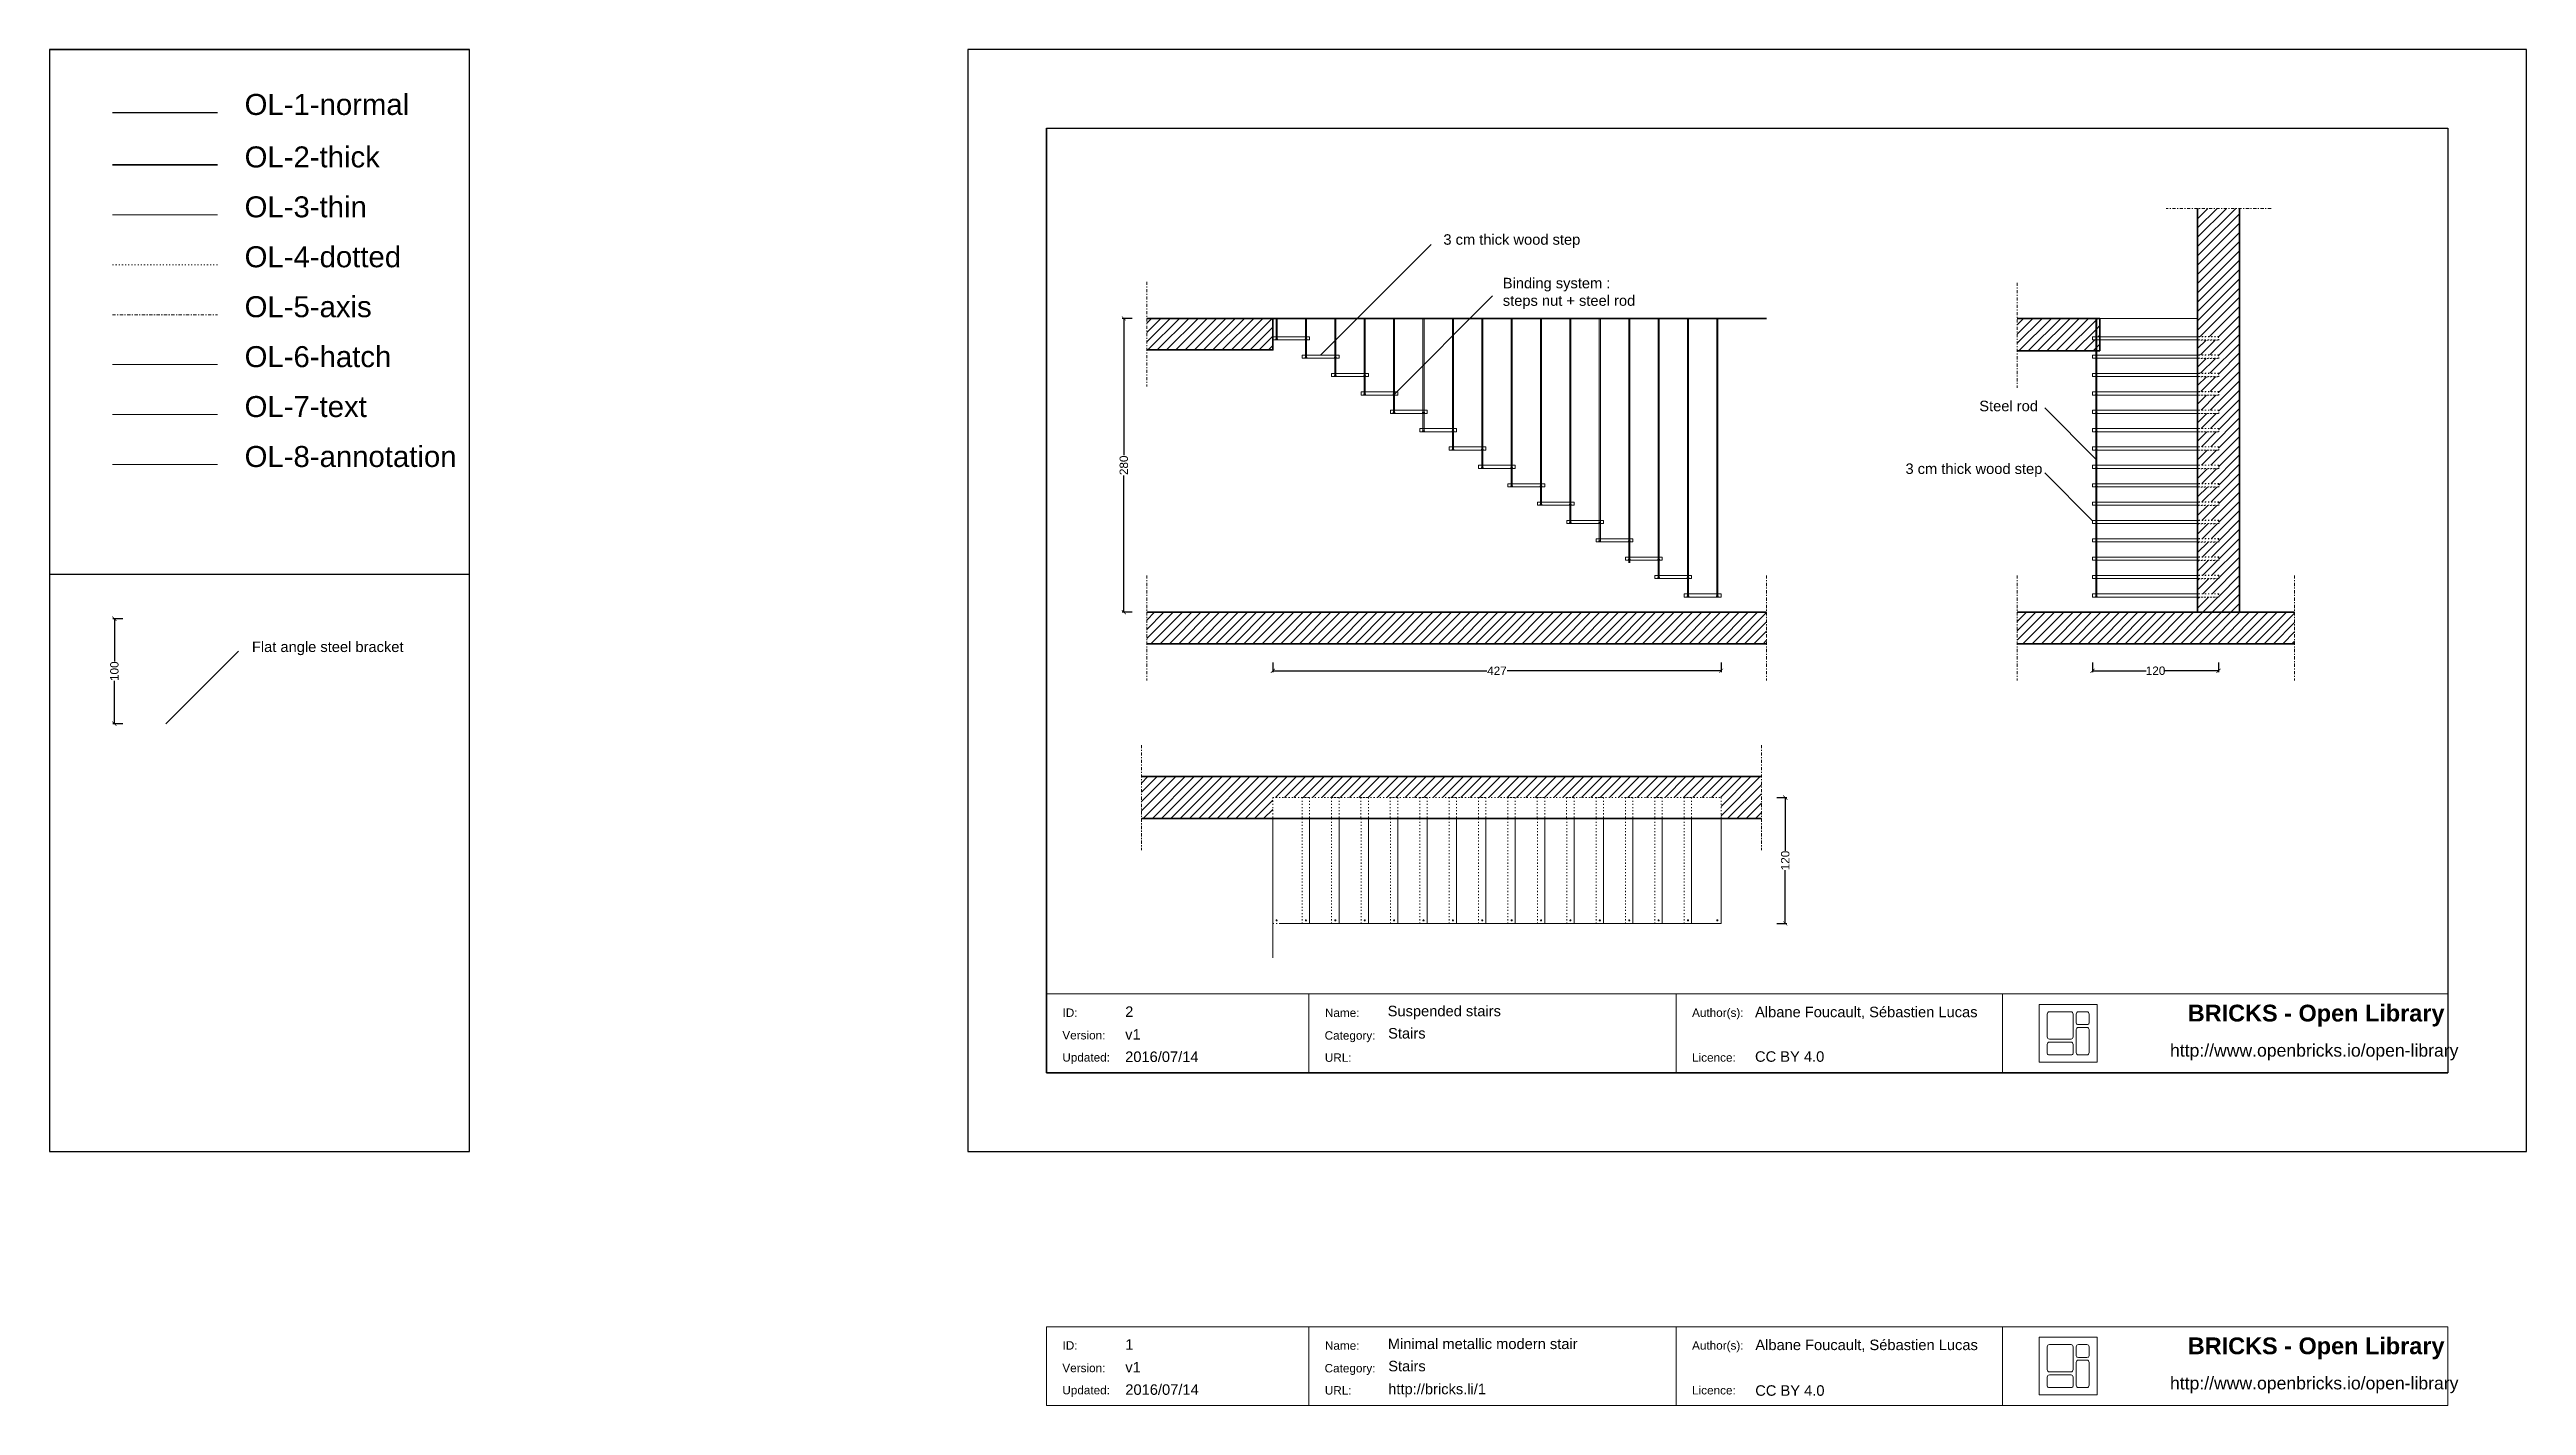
# Model space of a CAD drawing. Header units: centimetres. Extents: x -875 to 1485, y -242 to 1050.
import ezdxf

# ---------------------------------------------------------------- set-up
doc = ezdxf.new("R2010")
doc.units = ezdxf.units.CM
doc.header["$MEASUREMENT"] = 0
doc.linetypes.add('axis-1-3', pattern=[7, 3, -1.5, 1, -1.5])
doc.linetypes.add('dashed-2', pattern=[3, 1, -2])
for name, color, linetype, lineweight in [('OL-1-normal', 7, 'Continuous', 15), ('OL-2-thick', 1, 'Continuous', 35), ('OL-3-thin', 43, 'Continuous', 0), ('OL-4-dotted', 30, 'dashed-2', 15), ('OL-5-axis', 5, 'axis-1-3', 15), ('OL-6-hatch', 252, 'Continuous', 9), ('OL-7-text', 151, 'Continuous', 15), ('OL-8-annotation', 241, 'Continuous', 15)]:
    doc.layers.add(name, color=color, linetype=linetype, lineweight=lineweight)
doc.styles.add('open-library', font='Arial.ttf')
doc.styles.get("Standard").update_dxf_attribs({"font": 'Arial.ttf'})
doc.dimstyles.new('open-library', dxfattribs={"dimtxt": 1, "dimasz": 0.5, "dimexe": 0.18, "dimexo": 0.0625, "dimgap": 0.09, "dimtad": 0, "dimdec": 1, "dimdsep": 46, "dimtxsty": 'open-library', "dimblk": 'ARCHTICK', "dimblk1": 'ARCHTICK', "dimblk2": 'ARCHTICK', "dimcen": 0.09, "dimadec": 0, "dimazin": 0, "dimtfac": 1, "dimtdec": 1, "dimtofl": 0, "dimtmove": 0, "dimatfit": 3, "dimldrblk": 'NONE', "dimfxl": 1, "dimfxlon": 1, "dimtolj": 1, "dimtzin": 0, "dimarcsym": 0})

# ---------------------------------------------------------------- blocks, each defined once
blk = doc.blocks.new('marche suspendue')
at = {"layer": 'OL-1-normal', "ltscale": 15}
for points in [[(30.3, -3), (33, -3), (33, 0), (-2, 0), (-2, -3), (0.7, -3)], [(2.3, -3), (28.7, -3)]]:
    blk.add_lwpolyline(points, dxfattribs=at)
at = {"layer": 'OL-1-normal'}
for points in [[(0.7, -3), (0.7, -2), (2.3, -2), (2.3, -2), (2.3, -3)], [(28.7, -3), (28.7, -2), (30.3, -2), (30.3, -2), (30.3, -3)]]:
    blk.add_lwpolyline(points, dxfattribs=at)
blk = doc.blocks.new('Escalier système écrou tige métallique')
at = {"layer": 'OL-1-normal'}
for p, q in [((0.3, 0.5), (1.3, 0.7)), ((1.3, 0.7), (0.3, 0.7)), ((0.3, 0.4), (1.3, 0.5)), ((1.3, 0.5), (0.3, 0.5)), ((0.3, 0.2), (1.3, 0.4)), ((1.3, 0.4), (0.3, 0.4)), ((0.3, 0), (1.3, 0.2)), ((1.3, 0.2), (0.3, 0.2)), ((1.3, 0), (0.3, 0))]:
    blk.add_line(p, q, dxfattribs=at)
at = {"layer": 'OL-3-thin'}
for p, q in [((0, 0.5), (0, 0)), ((1.6, 0.5), (0, 0.5)), ((0, 0), (1.6, 0)), ((1.6, 0), (1.6, 0.5))]:
    blk.add_line(p, q, dxfattribs=at)
blk = doc.blocks.new('marche suspendue et encastrée')
at = {"layer": 'OL-1-normal'}
for p, q in [((99, 0), (-1, 0)), ((-1, 0), (-1, -3)), ((-1, -3), (99, -3))]:
    blk.add_line(p, q, dxfattribs=at)
at = {"layer": 'OL-4-dotted'}
for p, q in [((119, 0), (99, 0)), ((119, 0), (119, -3)), ((119, -3), (99, -3))]:
    blk.add_line(p, q, dxfattribs=at)
blk = doc.blocks.new('escalier marche suspendue vue de dessus')
at = {"layer": 'OL-1-normal'}
blk.add_lwpolyline([(7, 0), (35, 0), (35, 100), (7, 100)], dxfattribs=at)
at = {"layer": 'OL-4-dotted'}
for p, q in [((-0.1, 120), (-0.1, 100)), ((0, 120), (35, 120)), ((35, 120), (35, 100)), ((0, 0), (0, 100)), ((0, 100), (7, 100)), ((0, 0), (7, 0))]:
    blk.add_line(p, q, dxfattribs=at)
blk = doc.blocks.new('escalier suspendu garde corps')
at = {"layer": 'OL-1-normal'}
for centre in [(-31.5, 3), (-3.5, 3)]:
    blk.add_circle(centre, 0.5, dxfattribs=at)
blk = doc.blocks.new('_ArchTick')
at = {"color": 0, "linetype": 'ByBlock', "const_width": 0.15}
blk.add_lwpolyline([(-0.5, -0.5), (0.5, 0.5)], dxfattribs=at)
blk = doc.blocks.new('*D13')
at = {"layer": 'Defpoints', "color": 0, "transparency": 16777216}
for p in [(89.8, -61.1), (61.8, -161.1), (89.8, -161.1)]:
    blk.add_point(p, dxfattribs=at)
at = {"layer": 'OL-8-annotation', "color": 0, "lineweight": -2, "transparency": 16777216}
for p, q in [((69.8, -61.1), (60.4, -61.1)), ((61.8, -61.1), (61.8, -101.9)), ((61.8, -161.1), (61.8, -120.3)), ((69.8, -161.1), (60.4, -161.1))]:
    blk.add_line(p, q, dxfattribs=at)
at = {"layer": 'OL-8-annotation', "color": 0, "lineweight": -2, "transparency": 16777216, "xscale": 4, "yscale": 4, "zscale": 4}
for p, rotation in [((61.8, -61.1), 90), ((61.8, -161.1), 270)]:
    blk.add_blockref('_ArchTick', p, dxfattribs=dict(at, rotation=rotation))
at = {"layer": 'OL-8-annotation', "color": 0, "transparency": 16777216, "insert": (61.8, -111.1), "char_height": 8, "attachment_point": 5, "rotation": 90, "style": 'open-library'}
blk.add_mtext('\\A1;100', dxfattribs=at)
blk = doc.blocks.new('_None')
blk = doc.blocks.new('LOGO')
at = {"layer": 'OL-1-normal', "lineweight": 0}
blk.add_lwpolyline([(35.3, 0), (0, 0), (0, 35.3), (35.3, 35.3), (35.3, 0)], dxfattribs=at)
for points in [[(19.4, 30.8), (20.1, 30.8), (20.7, 30.2), (20.7, 29.4), (20.7, 29.4), (20.7, 15.5), (20.7, 15.5), (20.7, 14.7), (20.1, 14.1), (19.4, 14.1), (19.4, 14.1), (6.2, 14.1), (6.2, 14.1), (5.5, 14.1), (4.9, 14.7), (4.9, 15.5), (4.9, 15.5), (4.9, 29.4), (4.9, 29.4), (4.9, 30.2), (5.5, 30.8), (6.2, 30.8), (6.2, 30.8), (19.4, 30.8), (19.4, 30.8)], [(6.2, 30.8), (5.5, 30.8), (4.9, 30.2), (4.9, 29.4), (4.9, 29.4), (4.9, 15.5), (4.9, 15.5), (4.9, 14.7), (5.5, 14.1), (6.2, 14.1), (6.2, 14.1), (19.4, 14.1), (19.4, 14.1), (20.1, 14.1), (20.7, 14.7), (20.7, 15.5), (20.7, 15.5), (20.7, 29.4), (20.7, 29.4), (20.7, 30.2), (20.1, 30.8), (19.4, 30.8), (19.4, 30.8), (6.2, 30.8), (6.2, 30.8)], [(23.9, 30.8), (23.2, 30.8), (22.6, 30.2), (22.6, 29.4), (22.6, 29.4), (22.6, 24), (22.6, 24), (22.6, 23.2), (23.2, 23), (23.9, 23), (23.9, 23), (29.1, 23), (29.1, 23), (29.8, 23), (30.4, 23.2), (30.4, 24), (30.4, 24), (30.4, 29.4), (30.4, 29.4), (30.4, 30.2), (29.8, 30.8), (29.1, 30.8), (29.1, 30.8), (23.9, 30.8), (23.9, 30.8)], [(24, 21.3), (23.2, 21.3), (22.6, 20.7), (22.6, 19.9), (22.6, 19.9), (22.6, 5.9), (22.6, 5.9), (22.6, 5.1), (23.2, 4.5), (24, 4.5), (24, 4.5), (29.1, 4.5), (29.1, 4.5), (29.8, 4.5), (30.4, 5.1), (30.4, 5.9), (30.4, 5.9), (30.4, 19.9), (30.4, 19.9), (30.4, 20.7), (29.8, 21.3), (29.1, 21.3), (29.1, 21.3), (24, 21.3), (24, 21.3)], [(6.2, 12.3), (5.5, 12.3), (4.9, 11.7), (4.9, 10.9), (4.9, 10.9), (4.9, 5.5), (4.9, 5.5), (4.9, 4.7), (5.5, 4.5), (6.2, 4.5), (6.2, 4.5), (19.4, 4.5), (19.4, 4.5), (20.1, 4.5), (20.7, 4.7), (20.7, 5.5), (20.7, 5.5), (20.7, 10.9), (20.7, 10.9), (20.7, 11.7), (20.1, 12.3), (19.4, 12.3), (19.4, 12.3), (6.2, 12.3), (6.2, 12.3)]]:
    blk.add_open_spline(points, degree=3, knots=[0, 0, 0, 0, 1, 1, 1, 2, 2, 2, 3, 3, 3, 4, 4, 4, 5, 5, 5, 6, 6, 6, 7, 7, 7, 8, 8, 8, 8], dxfattribs=at)
blk = doc.blocks.new('ol-legend-block')
at = {"transparency": 33554651}
for p, q in [((0, 75), (0, 0)), ((250, 75), (250, 0)), ((600, 75), (600, 0)), ((910.8, 75), (910.8, 0)), ((0, 0), (1335, 0))]:
    blk.add_line(p, q, dxfattribs=at)
for points in [[(0, 75), (1335, 75)], [(1335, 75), (1335, 0)], [(0, 0), (1335, 0)]]:
    blk.add_lwpolyline(points, dxfattribs=at)
at = {"layer": 'OL-7-text', "transparency": 33554651, "xscale": 1.559055028382178, "yscale": 1.559055028382178, "zscale": 1.559055028382178, "rotation": 0.002238116440524}
blk.add_blockref('LOGO', (945.8, 10), dxfattribs=at)
at = {"layer": 'OL-7-text', "transparency": 33554651, "char_height": 8}
for s, insert, attachment_point in [('ID: ', (15.2, 61.2), 1), ('Name:', (265.2, 61.1), 1), ('Author(s): ', (615, 61.2), 1), ('Version: ', (15, 31.6), 7), ('Category:', (264.9, 39.5), 1), ('Updated: ', (15, 8.2), 7), ('URL:', (265.1, 18.4), 1), ('Licence: ', (615, 18.5), 1)]:
    blk.add_mtext_dynamic_manual_height_columns(s, width=136.285, gutter_width=1, heights=[0], dxfattribs=dict(at, insert=insert, attachment_point=attachment_point))
at = {"layer": 'OL-7-text', "transparency": 33554651, "width": 349.228, "attachment_point": 5}
for s, insert, char_height in [('{\\fArial|b1|i0|c0|p34;BRICKS - Open Library}', (1209.6, 54.4), 16), ('http://www.openbricks.io/open-library', (1207.8, 19.5), 12)]:
    blk.add_mtext(s, dxfattribs=dict(at, insert=insert, char_height=char_height))
blk = doc.blocks.new('*D17')
at = {"layer": 'Defpoints', "color": 0, "transparency": 16777216}
for p in [(290.6, 763.8), (717.6, 763.8), (717.6, 458)]:
    blk.add_point(p, dxfattribs=at)
at = {"layer": 'OL-8-annotation', "color": 0, "lineweight": -2, "transparency": 16777216}
for p, q in [((290.6, 466), (290.6, 456.6)), ((290.6, 458), (494.4, 458)), ((717.6, 458), (513.8, 458)), ((717.6, 466), (717.6, 456.6))]:
    blk.add_line(p, q, dxfattribs=at)
at = {"layer": 'OL-8-annotation', "color": 0, "lineweight": -2, "transparency": 16777216, "xscale": 4, "yscale": 4, "zscale": 4, "rotation": 180}
blk.add_blockref('_ArchTick', (290.6, 458), dxfattribs=at)
at = {"layer": 'OL-8-annotation', "color": 0, "lineweight": -2, "transparency": 16777216, "xscale": 4, "yscale": 4, "zscale": 4}
blk.add_blockref('_ArchTick', (717.6, 458), dxfattribs=at)
at = {"layer": 'OL-8-annotation', "color": 0, "transparency": 16777216, "insert": (504.1, 458), "char_height": 8, "attachment_point": 5, "style": 'open-library'}
blk.add_mtext('\\A1;427', dxfattribs=at)
blk = doc.blocks.new('*D18')
at = {"layer": 'Defpoints', "color": 0, "transparency": 16777216}
for p in [(148.6, 793.8), (170.4, 793.8), (170.4, 513.8)]:
    blk.add_point(p, dxfattribs=at)
at = {"layer": 'OL-8-annotation', "color": 0, "lineweight": -2, "transparency": 16777216}
for p, q in [((156.6, 793.8), (147.1, 793.8)), ((148.6, 793.8), (148.6, 663.5)), ((148.6, 513.8), (148.6, 644.1)), ((156.6, 513.8), (147.1, 513.8))]:
    blk.add_line(p, q, dxfattribs=at)
at = {"layer": 'OL-8-annotation', "color": 0, "lineweight": -2, "transparency": 16777216, "xscale": 4, "yscale": 4, "zscale": 4}
for p, rotation in [((148.6, 793.8), 90), ((148.6, 513.8), 270)]:
    blk.add_blockref('_ArchTick', p, dxfattribs=dict(at, rotation=rotation))
at = {"layer": 'OL-8-annotation', "color": 0, "transparency": 16777216, "insert": (148.6, 653.8), "char_height": 8, "attachment_point": 5, "rotation": 90, "style": 'open-library'}
blk.add_mtext('\\A1;280', dxfattribs=at)
blk = doc.blocks.new('*D19')
at = {"layer": 'Defpoints', "color": 0, "transparency": 16777216}
for p in [(717.6, 337.2), (717.6, 217.2), (778.8, 217.2)]:
    blk.add_point(p, dxfattribs=at)
at = {"layer": 'OL-8-annotation', "color": 0, "lineweight": -2, "transparency": 16777216}
for p, q in [((770.8, 337.2), (780.3, 337.2)), ((778.8, 337.2), (778.8, 286.3)), ((778.8, 217.2), (778.8, 268)), ((770.8, 217.2), (780.3, 217.2))]:
    blk.add_line(p, q, dxfattribs=at)
at = {"layer": 'OL-8-annotation', "color": 0, "lineweight": -2, "transparency": 16777216, "xscale": 4, "yscale": 4, "zscale": 4}
for p, rotation in [((778.8, 337.2), 90), ((778.8, 217.2), 270)]:
    blk.add_blockref('_ArchTick', p, dxfattribs=dict(at, rotation=rotation))
at = {"layer": 'OL-8-annotation', "color": 0, "transparency": 16777216, "insert": (778.8, 277.2), "char_height": 8, "attachment_point": 5, "rotation": 90, "style": 'open-library'}
blk.add_mtext('\\A1;120', dxfattribs=at)
blk = doc.blocks.new('*D20')
at = {"layer": 'Defpoints', "color": 0, "transparency": 16777216}
for p in [(1071.6, 521.1), (1191.6, 521.1), (1191.6, 458)]:
    blk.add_point(p, dxfattribs=at)
at = {"layer": 'OL-8-annotation', "color": 0, "lineweight": -2, "transparency": 16777216}
for p, q in [((1071.6, 466), (1071.6, 456.6)), ((1071.6, 458), (1122.5, 458)), ((1191.6, 458), (1140.8, 458)), ((1191.6, 466), (1191.6, 456.6))]:
    blk.add_line(p, q, dxfattribs=at)
at = {"layer": 'OL-8-annotation', "color": 0, "lineweight": -2, "transparency": 16777216, "xscale": 4, "yscale": 4, "zscale": 4, "rotation": 180}
blk.add_blockref('_ArchTick', (1071.6, 458), dxfattribs=at)
at = {"layer": 'OL-8-annotation', "color": 0, "lineweight": -2, "transparency": 16777216, "xscale": 4, "yscale": 4, "zscale": 4}
blk.add_blockref('_ArchTick', (1191.6, 458), dxfattribs=at)
at = {"layer": 'OL-8-annotation', "color": 0, "transparency": 16777216, "insert": (1131.6, 458), "char_height": 8, "attachment_point": 5, "style": 'open-library'}
blk.add_mtext('\\A1;120', dxfattribs=at)
blk = doc.blocks.new('ol-layers')
for p, q in [((0, 481.34), (400, 481.34)), ((60, 421.34), (160, 421.34)), ((0, -18.66), (400, -18.66))]:
    blk.add_line(p, q)
blk.add_lwpolyline([(0, -568.66), (400, -568.66), (400, 481.34), (0, 481.34)], close=True)
at = {"layer": 'OL-2-thick'}
blk.add_line((60, 371.34), (160, 371.34), dxfattribs=at)
at = {"layer": 'OL-3-thin'}
blk.add_line((60, 323.76), (160, 323.76), dxfattribs=at)
at = {"layer": 'OL-4-dotted'}
blk.add_line((60, 276.18), (160, 276.18), dxfattribs=at)
at = {"layer": 'OL-5-axis'}
blk.add_line((60, 228.6), (160, 228.6), dxfattribs=at)
at = {"layer": 'OL-6-hatch'}
blk.add_line((60, 181.02), (160, 181.02), dxfattribs=at)
at = {"layer": 'OL-7-text'}
blk.add_line((60, 133.44), (160, 133.44), dxfattribs=at)
blk.add_line((60, 133.44), (160, 133.44), dxfattribs=at)
at = {"layer": 'OL-8-annotation'}
blk.add_line((60, 85.86), (160, 85.86), dxfattribs=at)
blk.add_lwpolyline([(110.88, -161.4), (180.19, -92.09)], dxfattribs=at)
at = {"insert": (185.87, 438.97), "char_height": 20, "attachment_point": 1}
blk.add_mtext_dynamic_manual_height_columns('OL-1-normal', width=208.405, gutter_width=1, heights=[0], dxfattribs=at)
at = {"layer": 'OL-2-thick', "insert": (185.87, 388.97), "char_height": 20, "attachment_point": 1}
blk.add_mtext_dynamic_manual_height_columns('OL-2-thick', width=208.405, gutter_width=1, heights=[0], dxfattribs=at)
at = {"layer": 'OL-3-thin', "insert": (185.87, 341.39), "char_height": 20, "attachment_point": 1}
blk.add_mtext_dynamic_manual_height_columns('OL-3-thin', width=208.405, gutter_width=1, heights=[0], dxfattribs=at)
at = {"layer": 'OL-4-dotted', "insert": (185.87, 293.81), "char_height": 20, "attachment_point": 1}
blk.add_mtext_dynamic_manual_height_columns('OL-4-dotted', width=208.405, gutter_width=1, heights=[0], dxfattribs=at)
at = {"layer": 'OL-5-axis', "insert": (185.87, 246.23), "char_height": 20, "attachment_point": 1}
blk.add_mtext_dynamic_manual_height_columns('OL-5-axis', width=208.405, gutter_width=1, heights=[0], dxfattribs=at)
at = {"layer": 'OL-6-hatch', "insert": (185.87, 198.66), "char_height": 20, "attachment_point": 1}
blk.add_mtext_dynamic_manual_height_columns('OL-6-hatch', width=208.405, gutter_width=1, heights=[0], dxfattribs=at)
at = {"layer": 'OL-7-text', "insert": (185.87, 151.08), "char_height": 20, "attachment_point": 1}
blk.add_mtext_dynamic_manual_height_columns('OL-7-text', width=208.405, gutter_width=1, heights=[0], dxfattribs=at)
at = {"layer": 'OL-8-annotation', "insert": (185.87, 103.5), "char_height": 20, "attachment_point": 1}
blk.add_mtext_dynamic_manual_height_columns('OL-8-annotation', width=208.405, gutter_width=1, heights=[0], dxfattribs=at)
at = {"layer": 'OL-8-annotation', "insert": (192.84, -82.84), "char_height": 10, "width": 203.6501, "attachment_point": 1, "style": 'open-library'}
blk.add_mtext('Flat angle steel bracket ', dxfattribs=at)
at = {"layer": 'OL-8-annotation'}
dim = blk.add_linear_dim(base=(61.82, -161.08), p1=(89.78, -61.08), p2=(89.78, -161.08), angle=90, dimstyle='open-library', override={"dimscale": 8, "dimtix": 0, "dimtofl": 0, "dimtmove": 0, "dimatfit": 3}, dxfattribs=at)
dim.commit()
dim.dimension.update_dxf_attribs({"geometry": '*D13', "text_midpoint": (61.82, -111.08)})
blk = doc.blocks.new('ol-drawing-block')
at = {"transparency": 33554651}
for p, q in [((75, 975), (75, 75)), ((75, 150), (75, 75)), ((75, 75), (1410, 75))]:
    blk.add_line(p, q, dxfattribs=at)
for points in [[(0, 1050), (0, 0), (1485, 0), (1485, 1050), (0, 1050)], [(75, 75), (1410, 75)]]:
    blk.add_lwpolyline(points, dxfattribs=at)
blk.add_lwpolyline([(75, 975), (1410, 975), (1410, 75), (75, 75)], close=True, dxfattribs=at)
blk.add_blockref('ol-layers', (-875, 568.7), dxfattribs=at)
at = {"layer": 'OL-1-normal', "transparency": 33554651}
blk.add_blockref('ol-legend-block', (75, 75), dxfattribs=at)
blk = doc.blocks.new('bricks-open-library-starter')
at = {"layer": 'OL-6-hatch', "transparency": 33554651}
for points in [[(75, -242.1), (75, -167.1)], [(75, -167.1), (75, -237.1)], [(75, -167.1), (75, -232.1)]]:
    blk.add_lwpolyline(points, dxfattribs=at)
blk.add_blockref('ol-drawing-block', (0, 0))
at = {"layer": 'OL-1-normal', "transparency": 33554651}
blk.add_blockref('ol-legend-block', (75, -242.1), dxfattribs=at)
at = {"layer": 'OL-7-text', "transparency": 33554651, "char_height": 10, "attachment_point": 7, "style": 'open-library'}
for s, width, heights, insert in [('1', 136.285, [0], (150, -189)), ('Minimal metallic modern stair', 223.598, [79.3], (400.1, -188.5)), ('Albane Foucault, Sébastien Lucas', 416.08, [79.3], (750.3, -191.2)), ('v1', 136.285, [0], (150, -210.6)), ('Stairs', 223.598, [79.3], (400.5, -209.7)), ('2016/07/14', 136.285, [0], (150, -232.1)), ('http://bricks.li/1', 223.598, [79.3], (400.5, -234.4)), ('CC BY 4.0', 136.285, [0], (750.2, -233))]:
    blk.add_mtext_dynamic_manual_height_columns(s, width=width, gutter_width=1, heights=heights, dxfattribs=dict(at, insert=insert))

msp = doc.modelspace()

# ---------------------------------------------------------------- hatches: boundary and pattern name
at = {"layer": 'OL-6-hatch'}
h = msp.add_hatch(dxfattribs=at)
h.set_pattern_fill('ANSI31', color=256, scale=50)
h.paths.add_polyline_path([(756.03, 357.17), (165.44, 357.17), (165.44, 317.17), (290.54, 317.17), (290.54, 337.17), (325.6, 337.17), (353.6, 337.17), (381.6, 337.17), (409.6, 337.17), (437.6, 337.17), (465.6, 337.17), (493.6, 337.17), (521.6, 337.17), (549.6, 337.17), (577.6, 337.17), (605.6, 337.17), (633.6, 337.17), (661.6, 337.17), (689.6, 337.17), (717.6, 337.17), (717.6, 317.17), (756.03, 317.17)])
h.paths.add_polyline_path([(1112.68, 428.57), (1131.44, 428.57), (1131.44, 441.15), (1112.68, 441.15)], flags=9)
h.paths.add_polyline_path([(154.69, 629.57), (154.69, 648.32), (142.12, 648.32), (142.12, 629.57)], flags=9)
h.paths.add_polyline_path([(127.15, 644.57), (127.15, 663.32), (114.58, 663.32), (114.58, 644.57)], flags=9)
h.paths.add_polyline_path([(497.44, 428.52), (516.19, 428.52), (516.19, 441.09), (497.44, 441.09)], flags=9)
h.paths.add_polyline_path([(494.94, 170.45), (513.69, 170.45), (513.69, 183.03), (494.94, 183.03)], flags=9)
h.paths.add_polyline_path([(792.97, 256.46), (792.97, 275.21), (780.4, 275.21), (780.4, 256.46)], flags=9)
h.paths.add_polyline_path([(1234.68, 685.73), (1344.05, 685.73), (1344.05, 723), (1234.68, 723)], flags=9)
h.paths.add_polyline_path([(1233.81, 781.09), (1376.19, 781.09), (1376.19, 818.36), (1233.81, 818.36)], flags=9)
h.paths.add_polyline_path([(1232.42, 881.9), (1293.22, 881.9), (1293.22, 902.51), (1232.42, 902.51)], flags=9)
h.paths.add_polyline_path([(506.08, 800.23), (648.46, 800.23), (648.46, 837.5), (506.08, 837.5)], flags=9)
h.paths.add_polyline_path([(450.29, 857.32), (559.66, 857.32), (559.66, 894.59), (450.29, 894.59)], flags=9)
h = msp.add_hatch(dxfattribs=at)
h.set_pattern_fill('ANSI31', color=256, scale=50)
h.paths.add_polyline_path([(761.03, 513.78), (170.44, 513.78), (170.44, 483.78), (761.03, 483.78)])
h.paths.add_polyline_path([(290.6, 793.78), (170.44, 793.78), (170.44, 763.78), (290.6, 763.78)])
h.paths.add_polyline_path([(1234.68, 685.73), (1344.05, 685.73), (1344.05, 723), (1234.68, 723)], flags=9)
h.paths.add_polyline_path([(1233.81, 781.09), (1376.19, 781.09), (1376.19, 818.36), (1233.81, 818.36)], flags=9)
h.paths.add_polyline_path([(1232.42, 881.9), (1293.22, 881.9), (1293.22, 902.51), (1232.42, 902.51)], flags=9)
h.paths.add_polyline_path([(506.08, 800.23), (648.46, 800.23), (648.46, 837.5), (506.08, 837.5)], flags=9)
h.paths.add_polyline_path([(450.29, 857.32), (559.66, 857.32), (559.66, 894.59), (450.29, 894.59)], flags=9)
h = msp.add_hatch(dxfattribs=at)
h.set_pattern_fill('ANSI31', color=256, scale=50)
h.paths.add_polyline_path([(1211.64, 867.42), (1171.64, 827.42), (1171.64, 776.48), (1191.84, 776.48), (1191.84, 773.08), (1171.64, 773.08), (1171.64, 758.98), (1183.21, 758.98), (1211.64, 787.41)])
h.paths.add_polyline_path([(1211.64, 787.41), (1183.21, 758.98), (1191.84, 758.98), (1191.84, 755.58), (1179.81, 755.58), (1171.64, 747.41), (1171.64, 741.48), (1191.84, 741.48), (1191.84, 738.08), (1171.64, 738.08), (1171.64, 723.98), (1191.84, 723.98), (1191.84, 720.58), (1171.64, 720.58), (1171.64, 706.48), (1191.84, 706.48), (1191.84, 703.08), (1171.64, 703.08), (1171.64, 688.98), (1191.84, 688.98), (1191.84, 685.58), (1171.64, 685.58), (1171.64, 671.48), (1191.84, 671.48), (1191.84, 668.48), (1211.64, 688.28)])
h.paths.add_polyline_path([(1211.64, 688.28), (1191.84, 668.48), (1191.84, 668.08), (1191.44, 668.08), (1177.34, 653.98), (1191.84, 653.98), (1191.84, 650.58), (1173.94, 650.58), (1171.64, 648.28), (1171.64, 636.48), (1191.84, 636.48), (1191.84, 633.08), (1171.64, 633.08), (1171.64, 618.98), (1191.84, 618.98), (1191.84, 615.58), (1171.64, 615.58), (1171.64, 601.48), (1191.84, 601.48), (1191.84, 598.08), (1171.64, 598.08), (1171.64, 583.98), (1191.84, 583.98), (1191.84, 580.58), (1171.64, 580.58), (1171.64, 566.48), (1191.84, 566.48), (1191.84, 563.08), (1171.64, 563.08), (1171.64, 548.98), (1191.84, 548.98), (1191.84, 545.58), (1171.64, 545.58), (1171.64, 531.48), (1191.84, 531.48), (1191.84, 528.08), (1171.64, 528.08), (1171.64, 513.78), (1211.64, 513.78)])
h.paths.add_polyline_path([(1191.44, 668.08), (1171.64, 668.08), (1171.64, 653.98), (1177.34, 653.98)], flags=17)
h.paths.add_polyline_path([(1211.64, 867.42), (1211.64, 898.63), (1171.64, 898.63), (1171.64, 827.42)])
h = msp.add_hatch(dxfattribs=at)
h.set_pattern_fill('ANSI31', color=256, scale=50)
h.paths.add_polyline_path([(1074.64, 773.28), (1074.34, 773.28), (1071.64, 773.28), (1071.64, 776.28), (1074.64, 776.28), (1074.64, 793.78), (999.85, 793.78), (999.85, 762.78), (1074.64, 762.78)])
h.paths.add_polyline_path([(1078.64, 793.78), (1075.64, 793.78), (1075.64, 776.28), (1078.64, 776.28)])
h.paths.add_polyline_path([(1078.64, 773.28), (1075.64, 773.28), (1075.64, 762.78), (1078.64, 762.78)])
h = msp.add_hatch(dxfattribs=at)
h.set_pattern_fill('ANSI31', color=256, scale=50)
h.paths.add_polyline_path([(1264.08, 513.78), (999.85, 513.78), (999.85, 483.78), (1264.08, 483.78)])

# ---------------------------------------------------------------- linework, layer by layer
at = {"layer": 'OL-1-normal'}
for p, q in [((293.6, 793.78), (293.6, 773.28)), ((294.6, 793.78), (294.6, 773.28)), ((321.6, 793.78), (321.6, 755.78)), ((322.6, 793.78), (322.6, 755.78)), ((349.6, 793.78), (349.6, 738.28)), ((350.6, 793.78), (350.6, 738.28)), ((377.6, 793.78), (377.6, 720.78)), ((378.6, 793.78), (378.6, 720.78)), ((405.6, 793.78), (405.6, 703.28)), ((406.6, 793.78), (406.6, 703.28)), ((433.6, 793.78), (433.6, 685.78)), ((434.6, 793.78), (434.6, 685.78)), ((461.6, 793.78), (461.6, 668.28)), ((462.6, 793.78), (462.6, 668.28)), ((489.6, 793.78), (489.6, 650.78)), ((490.6, 793.78), (490.6, 650.78)), ((517.6, 793.78), (517.6, 633.28)), ((518.6, 793.78), (518.6, 633.28)), ((545.6, 793.78), (545.6, 615.78)), ((546.6, 793.78), (546.6, 615.78)), ((573.6, 793.78), (573.6, 598.28)), ((574.6, 793.78), (574.6, 598.28)), ((601.6, 793.78), (601.6, 580.78)), ((602.6, 793.78), (602.6, 580.78)), ((629.6, 793.78), (629.6, 560.86)), ((630.6, 793.78), (630.6, 560.86)), ((657.6, 793.78), (657.6, 545.78)), ((658.6, 793.78), (658.6, 545.78)), ((685.6, 793.78), (685.6, 528.28)), ((686.6, 793.78), (686.6, 528.28)), ((713.6, 793.78), (713.6, 528.28)), ((714.6, 793.78), (714.6, 528.28)), ((1074.64, 528.28), (1074.64, 793.78)), ((1075.64, 528.28), (1075.64, 793.78))]:
    msp.add_line(p, q, dxfattribs=at)
msp.add_lwpolyline([(290.6, 317.17), (290.6, 221.55), (290.6, 184.34)], dxfattribs=at)
at = {"layer": 'OL-2-thick'}
for p, q in [((1171.64, 513.78), (1171.64, 898.63)), ((1211.64, 513.78), (1211.64, 898.63)), ((290.6, 793.78), (761.03, 793.78)), ((1078.64, 793.78), (999.85, 793.78)), ((1078.64, 762.78), (1078.64, 793.78)), ((999.85, 762.78), (1078.64, 762.78)), ((170.44, 513.78), (761.03, 513.78)), ((999.85, 513.78), (1264.08, 513.78)), ((1171.64, 513.78), (1071.64, 513.78)), ((1171.64, 513.78), (1211.64, 513.78)), ((761.03, 483.78), (170.44, 483.78)), ((1264.08, 483.78), (999.85, 483.78)), ((165.44, 357.17), (756.03, 357.17)), ((756.03, 317.17), (165.44, 317.17))]:
    msp.add_line(p, q, dxfattribs=at)
msp.add_lwpolyline([(170.44, 793.78), (290.6, 793.78), (290.6, 763.78), (170.44, 763.78)], dxfattribs=at)
at = {"layer": 'OL-3-thin'}
msp.add_lwpolyline([(1171.64, 765.78), (1171.64, 793.78), (1078.64, 793.78), (1078.64, 765.78)], dxfattribs=at)
at = {"layer": 'OL-4-dotted'}
for points in [[(1171.64, 773.08), (1191.84, 773.08), (1191.84, 776.48), (1171.64, 776.48)], [(1171.64, 755.58), (1191.84, 755.58), (1191.84, 758.98), (1171.64, 758.98)], [(1171.64, 738.08), (1191.84, 738.08), (1191.84, 741.48), (1171.64, 741.48)], [(1171.64, 720.58), (1191.84, 720.58), (1191.84, 723.98), (1171.64, 723.98)], [(1171.64, 703.08), (1191.84, 703.08), (1191.84, 706.48), (1171.64, 706.48)], [(1171.64, 685.58), (1191.84, 685.58), (1191.84, 688.98), (1171.64, 688.98)], [(1171.64, 668.08), (1191.84, 668.08), (1191.84, 671.48), (1171.64, 671.48)], [(1171.64, 650.58), (1191.84, 650.58), (1191.84, 653.98), (1171.64, 653.98)], [(1171.64, 633.08), (1191.84, 633.08), (1191.84, 636.48), (1171.64, 636.48)], [(1171.64, 615.58), (1191.84, 615.58), (1191.84, 618.98), (1171.64, 618.98)], [(1171.64, 598.08), (1191.84, 598.08), (1191.84, 601.48), (1171.64, 601.48)], [(1171.64, 580.58), (1191.84, 580.58), (1191.84, 583.98), (1171.64, 583.98)], [(1171.64, 563.08), (1191.84, 563.08), (1191.84, 566.48), (1171.64, 566.48)], [(1171.64, 545.58), (1191.84, 545.58), (1191.84, 548.98), (1171.64, 548.98)], [(1171.64, 528.08), (1191.84, 528.08), (1191.84, 531.48), (1171.64, 531.48)]]:
    msp.add_lwpolyline(points, dxfattribs=at)
at = {"layer": 'OL-5-axis'}
for points in [[(1241.64, 898.63), (1141.64, 898.63)], [(170.44, 828.78), (170.44, 728.78)], [(999.85, 827.78), (999.85, 727.78)], [(170.44, 548.78), (170.44, 448.78)], [(761.03, 548.78), (761.03, 448.78)], [(999.85, 548.78), (999.85, 448.78)], [(1264.08, 548.78), (1264.08, 448.78)], [(165.44, 387.17), (165.44, 287.17)], [(756.03, 387.17), (756.03, 287.17)]]:
    msp.add_lwpolyline(points, dxfattribs=at)
at = {"layer": 'OL-8-annotation'}
for p, q in [((336.1, 758.78), (441.5, 864.18)), ((406.1, 721.4), (499.88, 815.18)), ((1075.06, 659.36), (1026.02, 708.41)), ((1071.64, 600.88), (1026.02, 646.51))]:
    msp.add_line(p, q, dxfattribs=at)

# ---------------------------------------------------------------- block references
msp.add_blockref('bricks-open-library-starter', (0, 0))
at = {"layer": 'OL-1-normal'}
for name, p in [('marche suspendue', (292.6, 776.28)), ('Escalier système écrou tige métallique', (293.3, 773.28)), ('marche suspendue', (320.6, 758.78)), ('Escalier système écrou tige métallique', (321.3, 773.28)), ('Escalier système écrou tige métallique', (321.3, 755.78)), ('Escalier système écrou tige métallique', (349.3, 755.78)), ('Escalier système écrou tige métallique', (1074.34, 773.28)), ('Escalier système écrou tige métallique', (1074.34, 755.78)), ('marche suspendue', (348.6, 741.28)), ('Escalier système écrou tige métallique', (349.3, 738.28)), ('Escalier système écrou tige métallique', (377.3, 738.28)), ('Escalier système écrou tige métallique', (1074.34, 738.28)), ('marche suspendue', (376.6, 723.78)), ('Escalier système écrou tige métallique', (377.3, 720.78)), ('Escalier système écrou tige métallique', (405.3, 720.78)), ('Escalier système écrou tige métallique', (1074.34, 720.78)), ('marche suspendue', (404.6, 706.28)), ('Escalier système écrou tige métallique', (405.3, 703.28)), ('marche suspendue', (432.6, 688.78)), ('Escalier système écrou tige métallique', (433.3, 703.28)), ('Escalier système écrou tige métallique', (433.3, 685.78)), ('Escalier système écrou tige métallique', (461.3, 685.78)), ('Escalier système écrou tige métallique', (1074.34, 703.28)), ('Escalier système écrou tige métallique', (1074.34, 685.78)), ('marche suspendue', (460.6, 671.28)), ('Escalier système écrou tige métallique', (461.3, 668.28)), ('Escalier système écrou tige métallique', (489.3, 668.28)), ('Escalier système écrou tige métallique', (1074.34, 668.28)), ('marche suspendue', (488.6, 653.78)), ('Escalier système écrou tige métallique', (489.3, 650.78)), ('Escalier système écrou tige métallique', (517.3, 650.78)), ('Escalier système écrou tige métallique', (1074.34, 650.78)), ('marche suspendue', (516.6, 636.28)), ('Escalier système écrou tige métallique', (517.3, 633.28)), ('marche suspendue', (544.6, 618.78)), ('Escalier système écrou tige métallique', (545.3, 633.28)), ('Escalier système écrou tige métallique', (545.3, 615.78)), ('Escalier système écrou tige métallique', (573.3, 615.78)), ('Escalier système écrou tige métallique', (1074.34, 633.28)), ('Escalier système écrou tige métallique', (1074.34, 615.78)), ('marche suspendue', (572.6, 601.28)), ('Escalier système écrou tige métallique', (573.3, 598.28)), ('Escalier système écrou tige métallique', (601.3, 598.28)), ('Escalier système écrou tige métallique', (1074.34, 598.28)), ('marche suspendue', (600.6, 583.78)), ('Escalier système écrou tige métallique', (601.3, 580.78)), ('Escalier système écrou tige métallique', (629.3, 580.78)), ('Escalier système écrou tige métallique', (1074.34, 580.78)), ('Escalier système écrou tige métallique', (1074.34, 580.78)), ('marche suspendue', (628.6, 566.28)), ('Escalier système écrou tige métallique', (629.3, 563.28)), ('marche suspendue', (656.6, 548.78)), ('Escalier système écrou tige métallique', (657.3, 563.28)), ('Escalier système écrou tige métallique', (657.3, 545.78)), ('Escalier système écrou tige métallique', (685.3, 545.78)), ('Escalier système écrou tige métallique', (1074.34, 563.28)), ('Escalier système écrou tige métallique', (1074.34, 545.78)), ('Escalier système écrou tige métallique', (1074.34, 545.78)), ('marche suspendue', (684.6, 531.28)), ('Escalier système écrou tige métallique', (685.3, 528.28)), ('Escalier système écrou tige métallique', (713.3, 528.28)), ('Escalier système écrou tige métallique', (1074.34, 528.28)), ('escalier marche suspendue vue de dessus', (290.6, 217.17)), ('escalier marche suspendue vue de dessus', (318.6, 217.17)), ('escalier marche suspendue vue de dessus', (346.6, 217.17)), ('escalier marche suspendue vue de dessus', (374.6, 217.17)), ('escalier marche suspendue vue de dessus', (402.6, 217.17)), ('escalier marche suspendue vue de dessus', (430.6, 217.17)), ('escalier marche suspendue vue de dessus', (458.6, 217.17)), ('escalier marche suspendue vue de dessus', (486.6, 217.17)), ('escalier marche suspendue vue de dessus', (514.6, 217.17)), ('escalier marche suspendue vue de dessus', (542.6, 217.17)), ('escalier marche suspendue vue de dessus', (570.6, 217.17)), ('escalier marche suspendue vue de dessus', (598.6, 217.17)), ('escalier marche suspendue vue de dessus', (626.6, 217.17)), ('escalier marche suspendue vue de dessus', (654.6, 217.17)), ('escalier marche suspendue vue de dessus', (682.6, 217.17)), ('escalier suspendu garde corps', (325.6, 217.17)), ('escalier suspendu garde corps', (353.6, 217.17)), ('escalier suspendu garde corps', (381.6, 217.17)), ('escalier suspendu garde corps', (409.6, 217.17)), ('escalier suspendu garde corps', (437.6, 217.17)), ('escalier suspendu garde corps', (465.6, 217.17)), ('escalier suspendu garde corps', (493.6, 217.17)), ('escalier suspendu garde corps', (521.6, 217.17)), ('escalier suspendu garde corps', (549.6, 217.17)), ('escalier suspendu garde corps', (577.6, 217.17)), ('escalier suspendu garde corps', (605.6, 217.17)), ('escalier suspendu garde corps', (633.6, 217.17)), ('escalier suspendu garde corps', (661.6, 217.17)), ('escalier suspendu garde corps', (689.6, 217.17)), ('escalier suspendu garde corps', (717.6, 217.17))]:
    msp.add_blockref(name, p, dxfattribs=at)
at = {"layer": 'OL-2-thick'}
for p in [(1072.64, 776.28), (1072.64, 758.78), (1072.64, 741.28), (1072.64, 723.78), (1072.64, 706.28), (1072.64, 688.78), (1072.64, 671.28), (1072.64, 653.78), (1072.64, 636.28), (1072.64, 618.78), (1072.64, 601.28), (1072.64, 583.78), (1072.64, 583.78), (1072.64, 566.28), (1072.64, 548.78), (1072.64, 548.78), (1072.64, 531.28)]:
    msp.add_blockref('marche suspendue et encastrée', p, dxfattribs=at)

# ---------------------------------------------------------------- texts
at = {"layer": 'OL-7-text', "transparency": 33554651, "char_height": 10, "attachment_point": 7, "style": 'open-library'}
for s, width, heights, insert in [('2', 136.2854, [0], (149.85, 128.12)), ('Suspended stairs', 223.5979, [79.35], (399.95, 125.8)), ('Stairs', 223.5979, [79.35], (400.38, 107.43)), ('Albane Foucault, Sébastien Lucas', 416.0798, [79.35], (750, 126.03)), ('v1', 136.2854, [0], (149.85, 106.51)), ('2016/07/14', 136.2854, [0], (149.85, 85.08)), ('CC BY 4.0', 136.2854, [0], (749.97, 85.26))]:
    msp.add_mtext_dynamic_manual_height_columns(s, width=width, gutter_width=1, heights=heights, dxfattribs=dict(at, insert=insert))
at = {"layer": 'OL-8-annotation', "char_height": 10, "width": 203.6501, "attachment_point": 1, "style": 'open-library'}
for s, insert in [('3 cm thick wood step', (453.06, 873.97)), ('Binding system : \\Psteps nut + steel rod', (509.67, 832.45)), ('Steel rod', (963.67, 715.33)), ('3 cm thick wood step', (893.33, 655.56))]:
    msp.add_mtext(s, dxfattribs=dict(at, insert=insert))

# ---------------------------------------------------------------- dimensions: what is measured, and where the dimension line sits
at = {"layer": 'OL-8-annotation'}
for base, p1, p2, picture, middle in [((148.59, 793.78), (170.44, 513.78), (170.44, 793.78), '*D18', (148.59, 653.78)), ((778.82, 217.17), (717.6, 337.17), (717.6, 217.17), '*D19', (778.82, 277.17))]:
    dim = msp.add_linear_dim(base=base, p1=p1, p2=p2, angle=90, dimstyle='open-library', override={"dimscale": 8}, dxfattribs=at)
    dim.commit()
    dim.dimension.update_dxf_attribs({"geometry": picture, "text_midpoint": middle})
for base, p1, p2, override, picture, middle in [((717.6, 458.01), (290.6, 763.78), (717.6, 763.78), {"dimscale": 8, "dimtxt": 1}, '*D17', (504.1, 458.01)), ((1191.64, 458.01), (1071.64, 521.09), (1191.64, 521.09), {"dimscale": 8}, '*D20', (1131.64, 458.01))]:
    dim = msp.add_linear_dim(base=base, p1=p1, p2=p2, dimstyle='open-library', override=override, dxfattribs=at)
    dim.commit()
    dim.dimension.update_dxf_attribs({"geometry": picture, "text_midpoint": middle})

doc.saveas('drawing.dxf')
